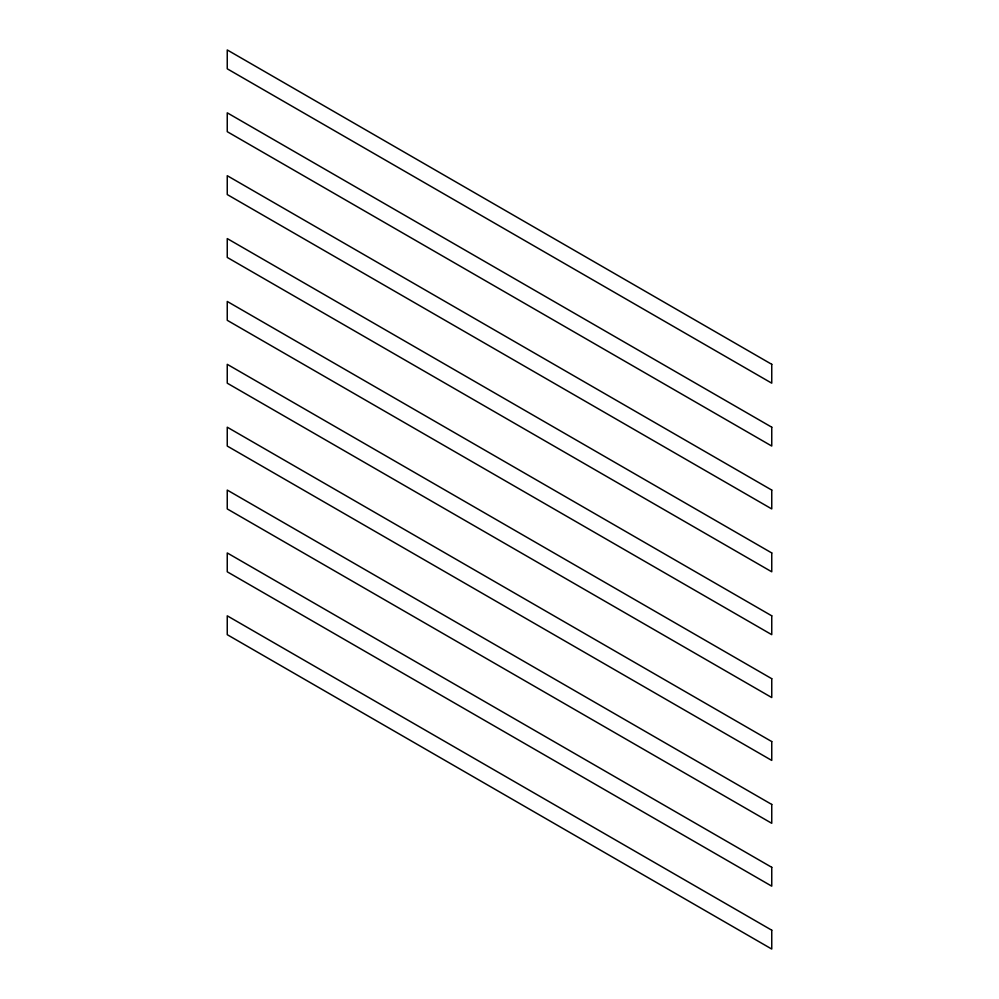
<?xml version="1.0" encoding="UTF-8"?>
<svg xmlns="http://www.w3.org/2000/svg" width="999" height="999" viewBox="0 0 999 999"><rect width="100%" height="100%" fill="white"/><g stroke="black" fill="none" stroke-linecap="round" stroke-linejoin="round"><path stroke-width="1.5" d="M771.752 364.323L227.248 49.95L227.248 68.806L771.752 383.179L771.752 364.323M771.752 427.197L227.248 112.825L227.248 131.681L771.752 446.053L771.752 427.197M771.752 490.072L227.248 175.699L227.248 194.555L771.752 508.928L771.752 490.072M771.752 552.947L227.248 238.574L227.248 257.43L771.752 571.803L771.752 552.947M771.752 615.821L227.248 301.448L227.248 320.304L771.752 634.677L771.752 615.821M771.752 678.696L227.248 364.323L227.248 383.179L771.752 697.552L771.752 678.696M771.752 741.57L227.248 427.197L227.248 446.053L771.752 760.426L771.752 741.57M771.752 804.445L227.248 490.072L227.248 508.928L771.752 823.301L771.752 804.445M771.752 867.319L227.248 552.947L227.248 571.803L771.752 886.175L771.752 867.319M771.752 930.194L227.248 615.821L227.248 634.677L771.752 949.05L771.752 930.194"/></g></svg>
